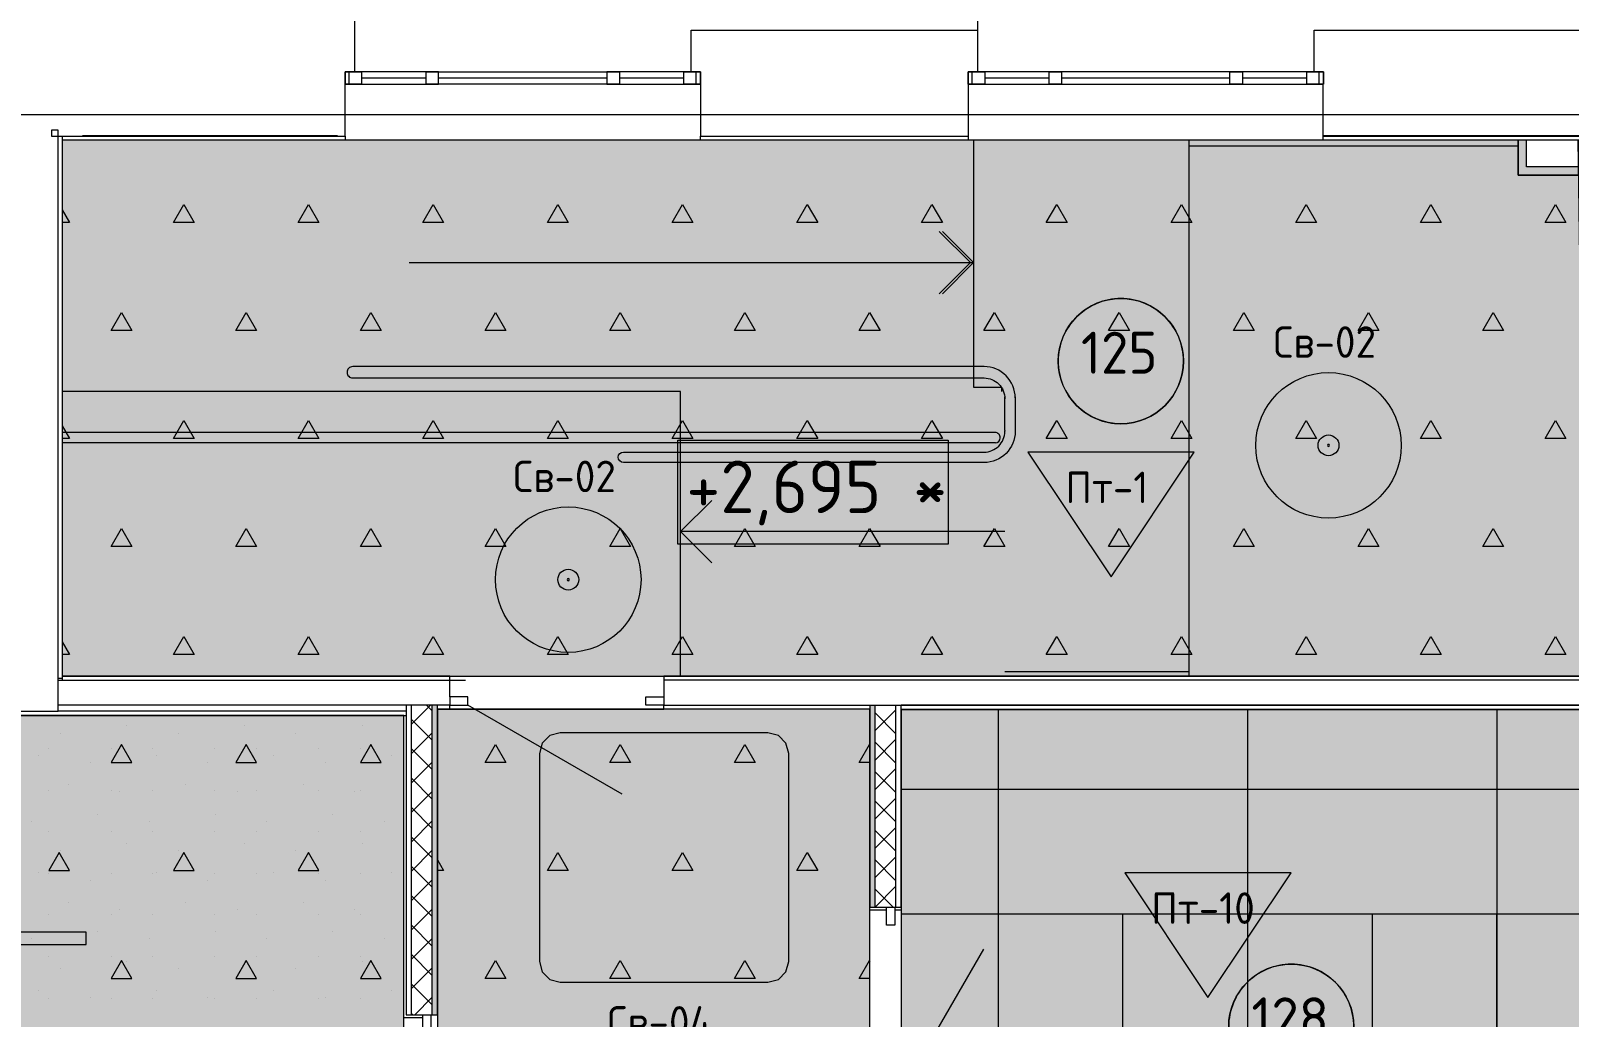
# Model space of a CAD drawing. Header units: millimetres. Extents: x -13069 to 207500, y -71366 to 56785.
# Drawn here: x 149590 to 156993, y 17881 to 22626 of the extents above; entities that cross this region are included whole.
import ezdxf

# ---------------------------------------------------------------- set-up
doc = ezdxf.new("R2010")
doc.units = ezdxf.units.MM
for name, color, linetype, true_color in [('PDF _зоны-номер помещения', 7, 'Continuous', 0xffffff), ('PDF _Ригели', 7, 'Continuous', 0x959595), ('PDF _светильники', 7, 'Continuous', 0xffffff)]:
    doc.layers.add(name, color=color, linetype=linetype, true_color=true_color)
for name, color, linetype in [('PDF _Подложка без мебели', 7, 'Continuous'), ('PDF _Потолки - марка', 7, 'Continuous'), ('PDF _потолки - панели', 7, 'Continuous'), ('PDF _Текст', 7, 'Continuous')]:
    doc.layers.add(name, color=color, linetype=linetype)
doc.layers.add('PDF _Потолки', color=7, linetype='Continuous', lineweight=5, true_color=0x535353)
doc.styles.add('PDF GOST Common', font='GOST_Common.ttf')

msp = doc.modelspace()

# ---------------------------------------------------------------- hatches: boundary and pattern name
at = {"layer": 'PDF _Потолки', "true_color": 0xffffff, "transparency": 33554559}
for points in [[(149742.021, 22100.942), (156747.02, 22100.942), (156747.02, 21931.442), (157035.423, 21931.442), (157035.423, 22100.942), (157072.624, 19522.042), (149742.021, 19522.341)], [(119128.221, 14242.141), (121251.121, 14242.141), (126067.622, 14242.141), (126067.622, 13946.441), (126557.621, 13946.441), (126557.621, 14207.144), (129642.823, 14207.144), (129642.823, 14690.042), (133288.121, 14687.841), (133288.023, 15333.041), (132857.121, 15334.042), (132856.822, 19369.543), (135145.723, 19346.142), (135145.723, 15309.042), (134988.023, 15309.442), (134988.023, 14684.341), (151828.019, 14650.143), (151829.222, 15275.143), (151547.02, 15275.741), (151547.02, 19362.341), (153628.324, 19362.341), (153628.324, 15271.441), (153528.221, 15271.643), (153527.024, 14646.041), (156880.424, 14639.843), (156880.424, 14124.041), (160431.12, 14124.041), (160431.12, 13922.341), (160893.119, 13922.341), (160893.119, 14198.043), (165522.02, 14198.043), (165522.02, 14629.043), (167312.022, 14629.043), (167312.022, 14265.341), (167721.025, 14265.341), (167731.523, 10817.843), (166409.52, 10817.843), (166409.52, 10576.342), (160953.819, 10576.342), (160953.819, 11076.141), (160431.12, 11076.141), (159023.222, 11076.141), (159023.222, 10848.541), (146474.62, 10848.541), (140432.121, 10848.541), (126576.121, 10848.541), (126576.121, 11069.042), (126086.521, 11069.042), (126086.521, 10573.541), (119128.221, 10573.541)], [(153778.324, 16790.341), (153778.324, 19362.744), (157073.32, 19361.843), (157111.424, 16790.341), (155887.919, 16790.341), (154857.92, 16790.341)]]:
    msp.add_hatch(color=7, dxfattribs=at).paths.add_polyline_path(points)
at = {"layer": 'PDF _потолки - панели', "true_color": 0xbfffbf, "transparency": 33554559}
msp.add_hatch(color=254, dxfattribs=at).paths.add_polyline_path([(152137.425, 18049.243), (152087.425, 18062.643), (152050.822, 18099.243), (152037.425, 18149.243), (152037.425, 19149.243), (152050.822, 19199.243), (152087.425, 19235.842), (152137.425, 19249.243), (153137.425, 19249.243), (153187.425, 19235.842), (153224.021, 19199.243), (153237.425, 19149.243), (153237.425, 18149.243), (153224.021, 18099.243), (153187.425, 18062.643), (153137.425, 18049.243)])

# ---------------------------------------------------------------- linework, layer by layer
at = {"layer": 'PDF _зоны-номер помещения', "color": 7, "lineweight": 13}
for points in [[(154835.221, 21338.543, 0.41433983), (154534.019, 21037.341, 0.41428569), (154835.221, 20736.242, 0.41416404), (155136.424, 21037.341, 0.41421819)], [(155655.223, 18136.242, 0.41429149), (155354.124, 17835.043, 0.41416617), (155655.223, 17533.843, 0.41422059), (155956.419, 17835.043, 0.4143459)]]:
    msp.add_lwpolyline(points, format="xyb", close=True, dxfattribs=at)
at = {"layer": 'PDF _зоны-номер помещения', "color": 7, "lineweight": 0}
for centre, radius in [((154835.22, 21037.356), 301.204), ((155655.244, 17835.11), 301.175)]:
    msp.add_circle(centre, radius, dxfattribs=at)
at = {"layer": 'PDF _Подложка без мебели', "lineweight": 18}
for points in [[(151147.422, 22799.642), (151147.422, 22629.641), (151147.422, 22429.641)], [(154145.121, 22799.642), (154145.121, 22629.641), (154145.121, 22429.641)], [(152767.424, 22429.641), (152767.424, 22629.641), (154145.121, 22629.641)], [(155765.123, 22429.641), (155765.123, 22629.641), (158291.52, 22629.641), (158291.52, 22429.641)], [(135486.622, 22410.943), (135410.621, 22410.943), (135486.622, 22410.943), (135486.622, 22470.941), (135410.621, 22470.941), (135486.622, 22470.941), (135486.622, 22410.943), (135486.622, 22080.941), (136789.421, 22080.941), (136789.421, 19352.841), (149722.02, 19352.841), (149722.02, 22147.842), (149690.422, 22147.842), (149690.519, 22119.644), (149838.92, 22119.644)], [(152812.425, 22369.644), (152732.42, 22369.644), (152812.425, 22369.644), (152812.425, 22429.641), (152732.42, 22429.641), (152812.425, 22429.641), (152812.425, 22369.644), (152812.425, 22119.644), (154100.12, 22119.644), (154100.12, 22100.942), (152812.425, 22100.942), (151102.421, 22100.942), (149742.021, 22100.942)], [(151102.421, 22119.644), (151102.421, 22369.644), (151182.42, 22369.644), (151492.424, 22369.644), (151552.421, 22369.644), (151552.421, 22429.641), (151492.424, 22429.641), (151552.421, 22429.641), (152362.425, 22429.641), (152362.425, 22369.644), (152422.422, 22369.644), (152732.42, 22369.644), (152732.42, 22429.641), (152422.422, 22429.641), (152422.422, 22369.644), (152362.425, 22369.644), (151552.421, 22369.644), (151492.424, 22369.644), (151492.424, 22429.641), (151182.42, 22429.641), (151182.42, 22369.644), (151102.421, 22369.644), (151102.421, 22429.641), (151182.42, 22429.641), (151102.421, 22429.641), (151102.421, 22369.644)], [(151122.422, 22369.644), (151122.422, 22429.641)], [(152792.424, 22369.644), (152792.424, 22429.641)], [(154100.12, 22369.644), (154180.119, 22369.644), (154490.123, 22369.644), (154550.12, 22369.644), (155360.124, 22369.644), (155420.121, 22369.644), (155730.119, 22369.644), (155810.124, 22369.644), (155810.124, 22429.641), (155810.124, 22369.644), (155730.119, 22369.644), (155730.119, 22429.641), (155810.124, 22429.641), (155730.119, 22429.641), (155420.121, 22429.641), (155420.121, 22369.644), (155360.124, 22369.644), (155360.124, 22429.641), (155420.121, 22429.641), (155360.124, 22429.641), (154550.12, 22429.641), (154550.12, 22369.644), (154490.123, 22369.644), (154490.123, 22429.641), (154550.12, 22429.641), (154490.123, 22429.641), (154180.119, 22429.641), (154180.119, 22369.644), (154100.12, 22369.644), (154100.12, 22429.641), (154180.119, 22429.641), (154100.12, 22429.641), (154100.12, 22369.644), (154100.12, 22119.644)], [(154120.121, 22369.644), (154120.121, 22429.641)], [(155790.123, 22369.644), (155790.123, 22429.641)], [(151182.42, 22399.642), (151492.424, 22399.642)], [(151552.421, 22399.642), (152362.425, 22399.642)], [(152422.422, 22399.642), (152732.42, 22399.642)], [(154180.119, 22399.642), (154490.123, 22399.642)], [(154550.12, 22399.642), (155360.124, 22399.642)], [(155420.121, 22399.642), (155730.119, 22399.642)], [(155809.22, 22100.942), (155809.22, 22369.644)], [(149742.021, 22119.644), (149742.021, 19502.343)], [(151065.623, 22120.941), (149838.92, 22120.941), (149838.92, 22119.644), (151065.623, 22119.644), (151102.421, 22119.644), (151102.421, 22100.942)], [(152812.425, 22100.942), (152812.425, 22119.644)], [(155809.22, 22119.644), (157042.021, 22119.644), (157042.021, 22100.942), (155809.22, 22100.942), (154100.12, 22100.942)], [(154126.719, 22100.942), (154126.719, 20911.343), (154261.723, 20911.343), (154261.723, 20891.342)], [(155161.723, 22100.942), (155161.723, 19522.341)], [(156747.02, 22071.441), (155161.723, 22071.441)], [(158246.519, 22119.644), (157042.021, 22119.644), (157042.021, 22120.941), (155809.22, 22120.941)], [(156747.02, 22100.942), (156747.02, 21931.442), (157042.021, 21931.442), (157042.021, 21971.441), (156787.022, 21971.441), (156787.022, 22100.942)], [(153961.723, 21661.343), (154111.723, 21511.343), (153961.723, 21361.343)], [(154126.719, 21511.343), (153976.719, 21661.343)], [(151411.723, 21511.343), (151711.723, 21511.343), (152011.723, 21511.343), (152311.723, 21511.343), (152611.723, 21511.343), (152911.723, 21511.343), (153211.723, 21511.343), (153511.723, 21511.343), (153811.723, 21511.343), (154111.723, 21511.343), (154126.719, 21511.343), (153976.719, 21361.343)], [(152716.722, 19522.341), (152716.722, 20891.342), (149742.021, 20891.342)], [(154276.921, 20704.141), (154276.921, 20865.942)], [(154232.023, 20693.942), (149742.021, 20693.942)], [(154232.023, 20643.942), (149742.021, 20643.942)], [(154276.719, 20217.642), (154016.722, 20217.642), (153756.724, 20217.642), (153496.72, 20217.642), (153236.723, 20217.642), (152976.719, 20217.642), (152716.722, 20217.642), (152866.722, 20367.642)], [(152716.722, 20217.642), (152866.722, 20067.642)], [(154276.719, 19543.942), (155161.723, 19543.942)], [(149722.02, 19512.341), (149742.021, 19512.341)], [(149722.02, 19502.343), (151607.023, 19502.343), (151682.023, 19502.343)], [(152435.319, 18954.342), (151694.023, 19382.342), (151694.023, 19422.341), (151607.023, 19422.341), (151607.023, 19502.343), (151607.023, 19522.341), (149742.021, 19522.341)], [(153628.324, 19362.341), (152637.022, 19362.341), (152637.022, 19382.342), (152550.022, 19382.342), (152550.022, 19422.341), (152637.022, 19422.341), (152637.022, 19382.342), (157094.621, 19382.342), (157094.621, 19502.343), (157094.621, 19522.341), (152637.022, 19522.341), (152637.022, 19502.343), (152637.12, 19502.343)], [(157094.621, 19502.343), (152637.022, 19502.343), (152637.022, 19422.341)], [(151607.023, 19422.341), (151607.023, 19382.342), (151694.023, 19382.342)], [(147372.02, 19352.841), (147372.02, 19332.842), (151397.02, 19332.842)], [(151547.02, 19362.341), (151607.023, 19362.341), (151607.023, 19382.342), (149722.02, 19382.342)], [(151397.02, 19352.841), (149722.02, 19352.841)], [(151477.024, 17878.341), (151385.02, 17878.341), (151385.02, 19332.842)], [(151397.02, 19382.342), (151397.02, 17893.344), (151477.024, 17893.344), (151517.021, 17893.344)], [(151422.02, 17893.344), (151422.02, 19382.342)], [(151945.024, 17065.042), (151517.021, 17806.341), (151517.021, 17893.344), (151547.02, 17893.344), (151547.02, 19382.342)], [(151522.02, 17893.344), (151522.02, 19382.342)], [(151607.023, 19362.341), (152637.022, 19362.341)], [(153628.324, 19382.342), (153628.324, 18410.342), (153708.323, 18410.342), (153748.32, 18410.342), (153748.32, 18323.342), (153708.323, 18323.342), (153708.323, 18410.342)], [(153653.324, 18410.342), (153653.324, 19382.342)], [(153748.32, 18410.342), (153778.324, 18410.342), (153778.324, 19382.342)], [(153753.324, 18410.342), (153753.324, 19382.342)], [(153778.324, 19362.142), (157092.723, 19362.142), (157092.723, 19382.144), (153778.324, 19382.144)], [(153708.323, 18395.342), (153628.324, 18395.342), (153628.324, 18410.342)], [(153778.324, 18395.342), (153748.32, 18395.342)], [(153748.32, 17467.343), (154176.322, 18208.642)], [(151517.021, 17806.341), (151477.024, 17806.341), (151477.024, 17893.344)], [(151547.02, 17893.344), (151547.02, 17691.741)]]:
    msp.add_lwpolyline(points, dxfattribs=at)
for points in [[(107330.522, 22223.342, -0.41418881), (106930.522, 21823.342, -0.41428191), (106530.522, 22223.342, -0.4142791), (106930.522, 22623.342, -0.414186), (107330.522, 22223.342), (174981.919, 22223.342)], [(154327.024, 20860.943, 0.41424577), (154177.024, 21010.943), (151139.323, 21010.943, 0.4142197), (151112.12, 20983.642, 0.4142197), (151139.323, 20956.341), (154177.024, 20956.341, -0.4147455), (154277.024, 20856.341)], [(154327.024, 20865.942), (154327.024, 20699.642, -0.4144975), (154177.024, 20549.642), (152441.722, 20549.642, -0.4140015), (152416.722, 20574.642, -0.414), (152441.722, 20599.642), (154177.024, 20599.642, 0.4147455), (154277.024, 20699.642)], [(154230.32, 20643.942, 0.414003), (154255.32, 20668.942, 0.41551281), (154230.32, 20693.942)]]:
    msp.add_lwpolyline(points, format="xyb", dxfattribs=at)
msp.add_lwpolyline([(152362.425, 22429.641), (152422.422, 22429.641)], close=True, dxfattribs=at)
at = {"layer": 'PDF _Подложка без мебели', "color": 250, "lineweight": 18, "true_color": 0x1d1d1d}
for points in [[(151422.02, 19291.241), (151513.023, 19382.342)], [(151522.02, 19355.142), (151494.822, 19382.342)], [(153653.324, 19259.841), (153753.324, 19359.841)], [(153753.324, 19245.141), (153653.324, 19345.141)], [(151522.02, 19213.641), (151422.02, 19313.641)], [(151422.02, 19149.841), (151522.02, 19249.841)], [(151522.02, 19072.241), (151422.02, 19172.241)], [(153653.324, 19118.441), (153753.324, 19218.441)], [(153753.324, 19103.643), (153653.324, 19203.643)], [(151422.02, 19008.441), (151522.02, 19108.441)], [(151522.02, 18930.844), (151422.02, 19030.844)], [(153653.324, 18977.041), (153753.324, 19077.041)], [(153753.324, 18962.243), (153653.324, 19062.243)], [(151422.02, 18867.044), (151522.02, 18967.044)], [(151522.02, 18789.443), (151422.02, 18889.443)], [(153653.324, 18835.641), (153753.324, 18935.641)], [(153753.324, 18820.843), (153653.324, 18920.843)], [(151422.02, 18725.643), (151522.02, 18825.643)], [(151522.02, 18648.043), (151422.02, 18748.043)], [(153653.324, 18694.143), (153753.324, 18794.143)], [(153753.324, 18679.443), (153653.324, 18779.443)], [(151422.02, 18584.143), (151522.02, 18684.143)], [(151522.02, 18506.542), (151422.02, 18606.542)], [(153653.324, 18552.743), (153753.324, 18652.743)], [(153753.324, 18538.043), (153653.324, 18638.043)], [(151422.02, 18442.742), (151522.02, 18542.742)], [(153653.324, 18411.343), (153753.324, 18511.343)], [(151522.02, 18365.142), (151422.02, 18465.142)], [(153739.622, 18410.342), (153653.324, 18496.542)], [(151422.02, 18301.342), (151522.02, 18401.342)], [(151522.02, 18223.742), (151422.02, 18323.742)], [(151422.02, 18159.942), (151522.02, 18259.942)], [(151522.02, 18082.342), (151422.02, 18182.342)], [(151422.02, 18018.542), (151522.02, 18118.542)], [(151522.02, 17940.942), (151422.02, 18040.942)], [(151438.322, 17893.344), (151522.02, 17977.041)], [(151428.123, 17893.344), (151422.02, 17899.441)]]:
    msp.add_lwpolyline(points, dxfattribs=at)
at = {"layer": 'PDF _Подложка без мебели', "lineweight": 18}
msp.add_open_spline([(154276.921, 20704.141), (154277.024, 20702.642), (154277.024, 20701.141), (154277.024, 20699.642)], degree=3, dxfattribs=at)
at = {"layer": 'PDF _Подложка без мебели', "lineweight": 0, "transparency": 33554559}
for points in [[(156747.02, 22100.942), (156787.022, 22100.942), (156747.02, 21971.441), (156787.022, 21971.441)], [(157037.321, 21971.441), (157037.919, 21931.442), (156747.02, 21971.441), (156747.02, 21931.442)], [(151547.02, 17893.344), (151522.02, 17893.344), (151547.02, 19382.342), (151522.02, 19382.342)], [(153653.324, 18410.342), (153628.324, 18410.342), (153653.324, 19382.342), (153628.324, 19382.342)]]:
    msp.add_solid(points, dxfattribs=at)
at = {"layer": 'PDF _Потолки', "color": 7, "lineweight": 13}
for points in [[(149742.021, 22100.942), (149742.021, 19522.341), (157072.624, 19522.042), (157035.423, 22100.942), (157035.423, 21931.442), (156747.02, 21931.442), (156747.02, 22100.942)], [(150376.622, 21704.943), (150276.622, 21704.943), (150326.622, 21791.543)], [(150976.622, 21704.943), (150876.622, 21704.943), (150926.622, 21791.543)], [(151576.622, 21704.943), (151476.622, 21704.943), (151526.622, 21791.543)], [(152176.622, 21704.943), (152076.622, 21704.943), (152126.622, 21791.543)], [(152776.622, 21704.943), (152676.622, 21704.943), (152726.622, 21791.543)], [(153376.622, 21704.943), (153276.622, 21704.943), (153326.622, 21791.543)], [(153976.622, 21704.943), (153876.622, 21704.943), (153926.622, 21791.543)], [(154576.622, 21704.943), (154476.622, 21704.943), (154526.622, 21791.543)], [(155176.622, 21704.943), (155076.622, 21704.943), (155126.622, 21791.543)], [(155776.622, 21704.943), (155676.622, 21704.943), (155726.622, 21791.543)], [(156376.622, 21704.943), (156276.622, 21704.943), (156326.622, 21791.543)], [(156976.622, 21704.943), (156876.622, 21704.943), (156926.622, 21791.543)], [(150076.622, 21185.342), (149976.622, 21185.342), (150026.622, 21271.942)], [(150676.622, 21185.342), (150576.622, 21185.342), (150626.622, 21271.942)], [(151276.622, 21185.342), (151176.622, 21185.342), (151226.622, 21271.942)], [(151876.622, 21185.342), (151776.622, 21185.342), (151826.622, 21271.942)], [(152476.622, 21185.342), (152376.622, 21185.342), (152426.622, 21271.942)], [(153076.622, 21185.342), (152976.622, 21185.342), (153026.622, 21271.942)], [(153676.622, 21185.342), (153576.622, 21185.342), (153626.622, 21271.942)], [(154276.622, 21185.342), (154176.622, 21185.342), (154226.622, 21271.942)], [(154876.622, 21185.342), (154776.622, 21185.342), (154826.622, 21271.942)], [(155476.622, 21185.342), (155376.622, 21185.342), (155426.622, 21271.942)], [(156076.622, 21185.342), (155976.622, 21185.342), (156026.622, 21271.942)], [(156676.622, 21185.342), (156576.622, 21185.342), (156626.622, 21271.942)], [(150376.622, 20665.643), (150276.622, 20665.643), (150326.622, 20752.243)], [(150976.622, 20665.643), (150876.622, 20665.643), (150926.622, 20752.243)], [(151576.622, 20665.643), (151476.622, 20665.643), (151526.622, 20752.243)], [(152176.622, 20665.643), (152076.622, 20665.643), (152126.622, 20752.243)], [(152776.622, 20665.643), (152676.622, 20665.643), (152726.622, 20752.243)], [(153376.622, 20665.643), (153276.622, 20665.643), (153326.622, 20752.243)], [(153976.622, 20665.643), (153876.622, 20665.643), (153926.622, 20752.243)], [(154576.622, 20665.643), (154476.622, 20665.643), (154526.622, 20752.243)], [(155176.622, 20665.643), (155076.622, 20665.643), (155126.622, 20752.243)], [(155776.622, 20665.643), (155676.622, 20665.643), (155726.622, 20752.243)], [(156376.622, 20665.643), (156276.622, 20665.643), (156326.622, 20752.243)], [(156976.622, 20665.643), (156876.622, 20665.643), (156926.622, 20752.243)], [(150076.622, 20146.041), (149976.622, 20146.041), (150026.622, 20232.641)], [(150676.622, 20146.041), (150576.622, 20146.041), (150626.622, 20232.641)], [(151276.622, 20146.041), (151176.622, 20146.041), (151226.622, 20232.641)], [(151876.622, 20146.041), (151776.622, 20146.041), (151826.622, 20232.641)], [(152476.622, 20146.041), (152376.622, 20146.041), (152426.622, 20232.641)], [(153076.622, 20146.041), (152976.622, 20146.041), (153026.622, 20232.641)], [(153676.622, 20146.041), (153576.622, 20146.041), (153626.622, 20232.641)], [(154276.622, 20146.041), (154176.622, 20146.041), (154226.622, 20232.641)], [(154876.622, 20146.041), (154776.622, 20146.041), (154826.622, 20232.641)], [(155476.622, 20146.041), (155376.622, 20146.041), (155426.622, 20232.641)], [(156076.622, 20146.041), (155976.622, 20146.041), (156026.622, 20232.641)], [(156676.622, 20146.041), (156576.622, 20146.041), (156626.622, 20232.641)], [(150376.622, 19626.443), (150276.622, 19626.443), (150326.622, 19713.043)], [(150976.622, 19626.443), (150876.622, 19626.443), (150926.622, 19713.043)], [(151576.622, 19626.443), (151476.622, 19626.443), (151526.622, 19713.043)], [(152176.622, 19626.443), (152076.622, 19626.443), (152126.622, 19713.043)], [(152776.622, 19626.443), (152676.622, 19626.443), (152726.622, 19713.043)], [(153376.622, 19626.443), (153276.622, 19626.443), (153326.622, 19713.043)], [(153976.622, 19626.443), (153876.622, 19626.443), (153926.622, 19713.043)], [(154576.622, 19626.443), (154476.622, 19626.443), (154526.622, 19713.043)], [(155176.622, 19626.443), (155076.622, 19626.443), (155126.622, 19713.043)], [(155776.622, 19626.443), (155676.622, 19626.443), (155726.622, 19713.043)], [(156376.622, 19626.443), (156276.622, 19626.443), (156326.622, 19713.043)], [(156976.622, 19626.443), (156876.622, 19626.443), (156926.622, 19713.043)], [(146747.02, 19332.842), (146747.02, 15296.041), (151385.02, 15296.041), (151385.02, 19332.842)], [(153778.324, 16790.341), (154857.92, 16790.341), (155887.919, 16790.341), (157111.424, 16790.341), (157073.32, 19361.843), (153778.324, 19362.744)], [(151876.622, 19106.842), (151776.622, 19106.842), (151826.622, 19193.441)], [(152476.622, 19106.842), (152376.622, 19106.842), (152426.622, 19193.441)], [(153076.622, 19106.842), (152976.622, 19106.842), (153026.622, 19193.441)], [(152176.622, 18587.243), (152076.622, 18587.243), (152126.622, 18673.843)], [(152776.622, 18587.243), (152676.622, 18587.243), (152726.622, 18673.843)], [(153376.622, 18587.243), (153276.622, 18587.243), (153326.622, 18673.843)], [(151876.622, 18067.642), (151776.622, 18067.642), (151826.622, 18154.241)], [(152476.622, 18067.642), (152376.622, 18067.642), (152426.622, 18154.241)], [(153076.622, 18067.642), (152976.622, 18067.642), (153026.622, 18154.241)]]:
    msp.add_lwpolyline(points, close=True, dxfattribs=at)
for points in [[(149742.021, 21764.743), (149776.622, 21704.943), (149742.021, 21704.943)], [(149742.021, 20725.543), (149776.622, 20665.643), (149742.021, 20665.643)], [(149742.021, 19686.343), (149776.622, 19626.443), (149742.021, 19626.443)], [(160893.119, 13922.341), (160431.12, 13922.341), (160431.12, 14124.041), (156880.424, 14124.041), (156880.424, 14639.843), (153527.024, 14646.041), (153528.221, 15271.643), (153628.324, 15271.441), (153628.324, 19362.341), (151547.02, 19362.341), (151547.02, 15275.741), (151829.222, 15275.143), (151828.019, 14650.143), (134988.121, 14684.341), (134988.023, 15309.341), (135145.723, 15309.042), (135145.723, 19346.142), (132856.822, 19369.543), (132857.121, 15334.042), (133288.023, 15333.041), (133288.121, 14687.841), (129642.823, 14690.042)], [(154244.92, 19362.616), (154244.92, 16790.341)], [(155444.92, 19362.243), (155444.92, 16790.341)], [(156644.92, 19361.941), (156644.92, 16790.341)], [(153628.324, 19106.842), (153576.622, 19106.842), (153626.622, 19193.441), (153628.324, 19190.341)], [(157079.029, 18976.544), (153778.324, 18976.544)], [(151547.02, 18638.442), (151576.622, 18587.243), (151547.02, 18587.243)], [(157087.919, 18376.544), (153778.324, 18376.544)], [(153628.324, 18067.642), (153576.622, 18067.642), (153626.622, 18154.241), (153628.324, 18151.141)]]:
    msp.add_lwpolyline(points, dxfattribs=at)
at = {"layer": 'PDF _Потолки', "color": 161, "lineweight": 20, "true_color": 0x40a5ff}
for points in [[(149735.02, 19247.543), (149735.02, 19247.543)], [(150053.221, 19282.943), (150053.221, 19282.943)], [(150300.724, 19247.543), (150300.724, 19247.543)], [(150618.919, 19282.943), (150618.919, 19282.943)], [(150866.423, 19247.543), (150866.423, 19247.543)], [(151184.623, 19282.943), (151184.623, 19282.943)], [(149676.622, 19173.342), (149676.622, 19173.342)], [(149976.622, 19173.342), (149976.622, 19173.342)], [(150176.622, 19173.342), (150176.622, 19173.342)], [(150476.622, 19173.342), (150476.622, 19173.342)], [(150676.622, 19173.342), (150676.622, 19173.342)], [(150976.622, 19173.342), (150976.622, 19173.342)], [(151176.622, 19173.342), (151176.622, 19173.342)], [(149629.02, 19141.543), (149629.02, 19141.543)], [(149876.524, 19106.143), (149876.524, 19106.143)], [(150194.725, 19141.543), (150194.725, 19141.543)], [(150442.222, 19106.143), (150442.222, 19106.143)], [(150760.423, 19141.543), (150760.423, 19141.543)], [(151007.823, 19106.143), (151007.823, 19106.143)], [(151326.023, 19141.543), (151326.023, 19141.543)], [(149676.622, 18973.342), (149676.622, 18973.342)], [(149770.42, 19000.042), (149770.42, 19000.042)], [(149976.622, 18973.342), (149976.622, 18973.342)], [(150017.924, 18964.743), (150017.924, 18964.743)], [(150176.622, 18973.342), (150176.622, 18973.342)], [(150336.125, 19000.042), (150336.125, 19000.042)], [(150476.622, 18973.342), (150476.622, 18973.342)], [(150583.622, 18964.743), (150583.622, 18964.743)], [(150676.622, 18973.342), (150676.622, 18973.342)], [(150901.823, 19000.042), (150901.823, 19000.042)], [(150976.622, 18973.342), (150976.622, 18973.342)], [(151149.321, 18964.743), (151149.321, 18964.743)], [(151176.622, 18973.342), (151176.622, 18973.342)], [(149593.62, 18823.342), (149593.62, 18823.342)], [(149911.821, 18858.642), (149911.821, 18858.642)], [(150159.324, 18823.342), (150159.324, 18823.342)], [(150477.525, 18858.642), (150477.525, 18858.642)], [(150725.022, 18823.342), (150725.022, 18823.342)], [(151043.223, 18858.642), (151043.223, 18858.642)], [(151290.721, 18823.342), (151290.721, 18823.342)], [(149676.622, 18773.342), (149676.622, 18773.342)], [(149976.622, 18773.342), (149976.622, 18773.342)], [(150176.622, 18773.342), (150176.622, 18773.342)], [(150476.622, 18773.342), (150476.622, 18773.342)], [(150676.622, 18773.342), (150676.622, 18773.342)], [(150976.622, 18773.342), (150976.622, 18773.342)], [(151176.622, 18773.342), (151176.622, 18773.342)], [(149735.02, 18681.842), (149735.02, 18681.842)], [(150053.221, 18717.242), (150053.221, 18717.242)], [(150300.724, 18681.842), (150300.724, 18681.842)], [(150618.919, 18717.242), (150618.919, 18717.242)], [(150866.423, 18681.842), (150866.423, 18681.842)], [(151184.623, 18717.242), (151184.623, 18717.242)], [(149629.02, 18575.842), (149629.02, 18575.842)], [(149676.622, 18573.342), (149676.622, 18573.342)], [(149876.524, 18540.441), (149876.524, 18540.441)], [(149976.622, 18573.342), (149976.622, 18573.342)], [(150176.622, 18573.342), (150176.622, 18573.342)], [(150194.725, 18575.842), (150194.725, 18575.842)], [(150442.222, 18540.441), (150442.222, 18540.441)], [(150476.622, 18573.342), (150476.622, 18573.342)], [(150676.622, 18573.342), (150676.622, 18573.342)], [(150760.423, 18575.842), (150760.423, 18575.842)], [(150976.622, 18573.342), (150976.622, 18573.342)], [(151007.823, 18540.441), (151007.823, 18540.441)], [(151176.622, 18573.342), (151176.622, 18573.342)], [(151326.023, 18575.842), (151326.023, 18575.842)], [(149770.42, 18434.341), (149770.42, 18434.341)], [(150336.125, 18434.341), (150336.125, 18434.341)], [(150901.823, 18434.341), (150901.823, 18434.341)], [(149676.622, 18373.342), (149676.622, 18373.342)], [(149976.622, 18373.342), (149976.622, 18373.342)], [(150017.924, 18399.041), (150017.924, 18399.041)], [(150176.622, 18373.342), (150176.622, 18373.342)], [(150476.622, 18373.342), (150476.622, 18373.342)], [(150583.622, 18399.041), (150583.622, 18399.041)], [(150676.622, 18373.342), (150676.622, 18373.342)], [(150976.622, 18373.342), (150976.622, 18373.342)], [(151149.321, 18399.041), (151149.321, 18399.041)], [(151176.622, 18373.342), (151176.622, 18373.342)], [(149911.821, 18292.941), (149911.821, 18292.941)], [(150477.525, 18292.941), (150477.525, 18292.941)], [(151043.223, 18292.941), (151043.223, 18292.941)], [(149593.62, 18257.641), (149593.62, 18257.641)], [(150159.324, 18257.641), (150159.324, 18257.641)], [(150725.022, 18257.641), (150725.022, 18257.641)], [(151290.721, 18257.641), (151290.721, 18257.641)], [(149676.622, 18173.342), (149676.622, 18173.342)], [(149976.622, 18173.342), (149976.622, 18173.342)], [(150053.221, 18151.544), (150053.221, 18151.544)], [(150176.622, 18173.342), (150176.622, 18173.342)], [(150476.622, 18173.342), (150476.622, 18173.342)], [(150618.919, 18151.544), (150618.919, 18151.544)], [(150676.622, 18173.342), (150676.622, 18173.342)], [(150976.622, 18173.342), (150976.622, 18173.342)], [(151176.622, 18173.342), (151176.622, 18173.342)], [(151184.623, 18151.544), (151184.623, 18151.544)], [(149735.02, 18116.143), (149735.02, 18116.143)], [(150300.724, 18116.143), (150300.724, 18116.143)], [(150866.423, 18116.143), (150866.423, 18116.143)], [(149629.02, 18010.144), (149629.02, 18010.144)], [(150194.725, 18010.144), (150194.725, 18010.144)], [(150760.423, 18010.144), (150760.423, 18010.144)], [(151326.023, 18010.144), (151326.023, 18010.144)], [(149676.622, 17973.342), (149676.622, 17973.342)], [(149876.524, 17974.743), (149876.524, 17974.743)], [(149976.622, 17973.342), (149976.622, 17973.342)], [(150176.622, 17973.342), (150176.622, 17973.342)], [(150442.222, 17974.743), (150442.222, 17974.743)], [(150476.622, 17973.342), (150476.622, 17973.342)], [(150676.622, 17973.342), (150676.622, 17973.342)], [(150976.622, 17973.342), (150976.622, 17973.342)], [(151007.823, 17974.743), (151007.823, 17974.743)], [(151176.622, 17973.342), (151176.622, 17973.342)]]:
    msp.add_lwpolyline(points, dxfattribs=at)
for points in [[(150026.622, 19193.441), (149976.622, 19106.842), (150076.622, 19106.842)], [(150626.622, 19193.441), (150576.622, 19106.842), (150676.622, 19106.842)], [(151226.622, 19193.441), (151176.622, 19106.842), (151276.622, 19106.842)], [(149726.622, 18673.843), (149676.622, 18587.243), (149776.622, 18587.243)], [(150326.622, 18673.843), (150276.622, 18587.243), (150376.622, 18587.243)], [(150926.622, 18673.843), (150876.622, 18587.243), (150976.622, 18587.243)], [(150026.622, 18154.241), (149976.622, 18067.642), (150076.622, 18067.642)], [(150626.622, 18154.241), (150576.622, 18067.642), (150676.622, 18067.642)], [(151226.622, 18154.241), (151176.622, 18067.642), (151276.622, 18067.642)]]:
    msp.add_lwpolyline(points, close=True, dxfattribs=at)
at = {"layer": 'PDF _Потолки', "color": 7, "lineweight": 0, "true_color": 0xffffff, "transparency": 33554559}
msp.add_solid([(146747.02, 19332.842), (151385.02, 19332.842), (146747.02, 15296.041), (151385.02, 15296.041)], dxfattribs=at)
at = {"layer": 'PDF _Потолки - марка', "lineweight": 13}
for points in [[(155187.919, 20599.642), (154387.919, 20599.642), (154787.919, 19999.642)], [(155654.124, 18575.442), (154854.124, 18575.442), (155254.124, 17975.442)]]:
    msp.add_lwpolyline(points, close=True, dxfattribs=at)
at = {"layer": 'PDF _Потолки - марка', "color": 7, "lineweight": 0, "true_color": 0xffffff, "transparency": 33554559}
for points in [[(155187.919, 20599.642), (154387.919, 20599.642), (154787.919, 19999.642)], [(155654.124, 18575.442), (154854.124, 18575.442), (155254.124, 17975.442)]]:
    msp.add_solid(points, dxfattribs=at)
at = {"layer": 'PDF _потолки - панели', "lineweight": 20}
msp.add_lwpolyline([(152137.425, 18049.243), (153137.425, 18049.243), (153187.425, 18062.643), (153224.021, 18099.243), (153237.425, 18149.243), (153237.425, 19149.243), (153224.021, 19199.243), (153187.425, 19235.842), (153137.425, 19249.243), (152137.425, 19249.243), (152087.425, 19235.842), (152050.822, 19199.243), (152037.425, 19149.243), (152037.425, 18149.243), (152050.822, 18099.243), (152087.425, 18062.643)], close=True, dxfattribs=at)
at = {"layer": 'PDF _Ригели', "color": 7, "lineweight": 18}
msp.add_lwpolyline([(108736.521, 22223.342), (174981.919, 22223.342)], dxfattribs=at)
at = {"layer": 'PDF _Ригели', "lineweight": 18}
msp.add_lwpolyline([(152703.923, 20156.942), (152703.923, 20656.942), (154003.923, 20656.942), (154003.923, 20156.942)], close=True, dxfattribs=at)
at = {"layer": 'PDF _светильники', "color": 7, "lineweight": 13}
for points in [[(154244.725, 17776.544), (154844.725, 17776.544), (154844.725, 18376.544), (154244.725, 18376.544)], [(156044.725, 17776.544), (156644.725, 17776.544), (156644.725, 18376.544), (156044.725, 18376.544)], [(149857.524, 18290.441), (148357.524, 18290.441), (148357.524, 18230.441), (149857.524, 18230.441)]]:
    msp.add_lwpolyline(points, close=True, dxfattribs=at)
for centre, radius in [((155834.42, 20632.041), 350.002), ((155834.404, 20632.025), 50.018), ((152176.622, 19986.041), 350), ((152176.603, 19986.023), 50.018)]:
    msp.add_circle(centre, radius, dxfattribs=at)
at = {"layer": 'PDF _светильники', "color": 7, "lineweight": 0}
for centre in [(155834.438, 20632.062), (152176.637, 19986.063)]:
    msp.add_circle(centre, 349.984, dxfattribs=at)
at = {"layer": 'PDF _светильники', "color": 7, "lineweight": 13}
for centre, start, end in [((155834.406, 20632.027), 0.1839592, 269.8316982), ((152176.605, 19986.027), 0.156159, 269.8389387)]:
    msp.add_arc(centre, 5.015, start, end, dxfattribs=at)
for points in [[(155834.422, 20627.041), (155837.12, 20627.041), (155839.421, 20629.342), (155839.421, 20632.043)], [(152176.622, 19981.042), (152179.319, 19981.042), (152181.62, 19983.343), (152181.62, 19986.041)]]:
    msp.add_open_spline(points, degree=3, dxfattribs=at)
at = {"layer": 'PDF _светильники', "color": 53, "lineweight": 0, "true_color": 0xf7e046, "transparency": 33554559}
for points in [[(154244.725, 17776.544), (154844.725, 17776.544), (154244.725, 18376.544), (154844.725, 18376.544)], [(156044.725, 17776.544), (156644.725, 17776.544), (156044.725, 18376.544), (156644.725, 18376.544)], [(149857.524, 18290.441), (148357.524, 18290.441), (149857.524, 18230.441), (148357.524, 18230.441)]]:
    msp.add_solid(points, dxfattribs=at)

# ---------------------------------------------------------------- texts
at = {"layer": 'PDF _Текст', "attachment_point": 4, "style": 'PDF GOST Common'}
for s, insert, char_height in [('125', (154643.33, 21077.728), 202.0083), ('Св-02', (155569.015, 21129.009), 151.5063), ('Св-02', (151911.426, 20482.724), 151.5063), ('Пт-1', (154568.188, 20429.807), 151.5063), ('Пт-10', (154981.293, 18405.924), 151.5063), ('Св-04', (152364.743, 17858.763), 151.5063), ('128', (155463.182, 17875.567), 202.0083)]:
    msp.add_mtext(s, dxfattribs=dict(at, insert=insert, char_height=char_height))
at = {"layer": 'PDF _Текст', "color": 252, "true_color": 0x959595, "insert": (152744.684, 20403.095), "char_height": 252.5097, "attachment_point": 4, "style": 'PDF GOST Common'}
msp.add_mtext('+2,695 *', dxfattribs=at)

doc.saveas('drawing.dxf')
